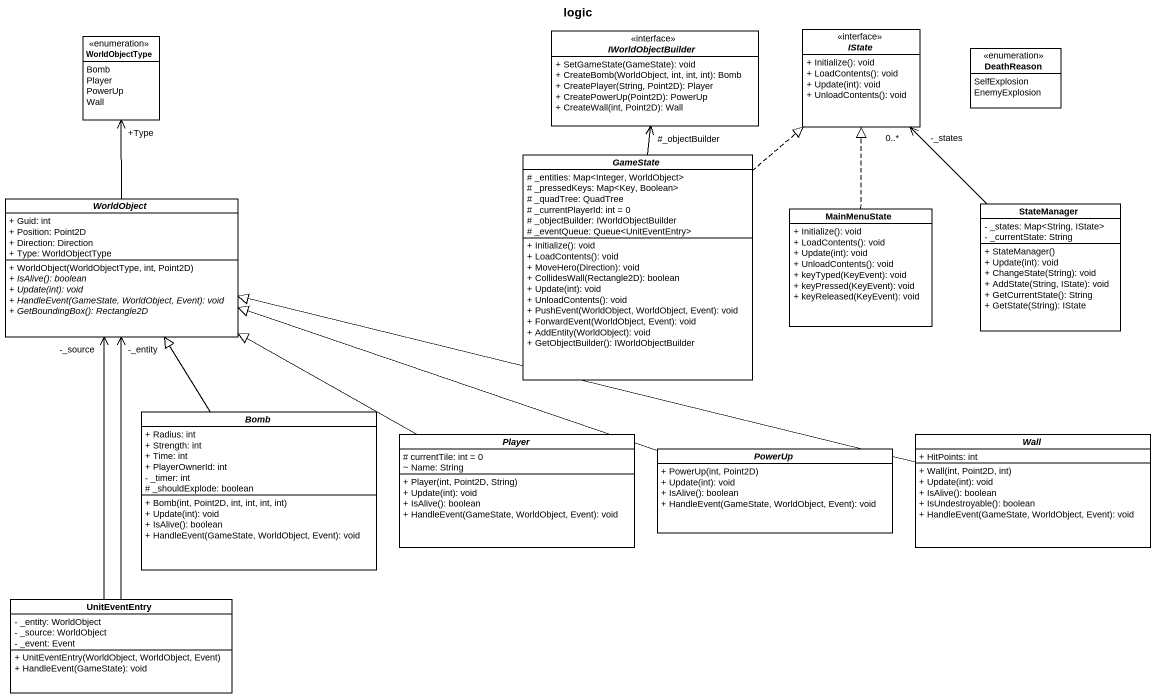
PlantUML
@startuml
title logic
hide circle
hide empty members
skinparam classAttributeIconSize 0
enum WorldObjectType {
  Bomb
  Player
  PowerUp
  Wall
}
interface IWorldObjectBuilder <<interface>> {
  + SetGameState(GameState): void
  + CreateBomb(WorldObject, int, int, int): Bomb
  + CreatePlayer(String, Point2D): Player
  + CreatePowerUp(Point2D): PowerUp
  + CreateWall(int, Point2D): Wall
}
interface IState <<interface>> {
  + Initialize(): void
  + LoadContents(): void
  + Update(int): void
  + UnloadContents(): void
}
enum DeathReason {
  SelfExplosion
  EnemyExplosion
}
abstract class GameState {
  # _entities: Map<Integer, WorldObject>
  # _pressedKeys: Map<Key, Boolean>
  # _quadTree: QuadTree
  # _currentPlayerId: int = 0
  # _objectBuilder: IWorldObjectBuilder
  # _eventQueue: Queue<UnitEventEntry>
  + Initialize(): void
  + LoadContents(): void
  + MoveHero(Direction): void
  + CollidesWall(Rectangle2D): boolean
  + Update(int): void
  + UnloadContents(): void
  + PushEvent(WorldObject, WorldObject, Event): void
  + ForwardEvent(WorldObject, Event): void
  + AddEntity(WorldObject): void
  + GetObjectBuilder(): IWorldObjectBuilder
}
abstract class WorldObject {
  + Guid: int
  + Position: Point2D
  + Direction: Direction
  + Type: WorldObjectType
  + WorldObject(WorldObjectType, int, Point2D)
  {abstract} + IsAlive(): boolean
  {abstract} + Update(int): void
  {abstract} + HandleEvent(GameState, WorldObject, Event): void
  {abstract} + GetBoundingBox(): Rectangle2D
}
class MainMenuState {
  + Initialize(): void
  + LoadContents(): void
  + Update(int): void
  + UnloadContents(): void
  + keyTyped(KeyEvent): void
  + keyPressed(KeyEvent): void
  + keyReleased(KeyEvent): void
}
class StateManager {
  - _states: Map<String, IState>
  - _currentState: String
  + StateManager()
  + Update(int): void
  + ChangeState(String): void
  + AddState(String, IState): void
  + GetCurrentState(): String
  + GetState(String): IState
}
abstract class Bomb {
  + Radius: int
  + Strength: int
  + Time: int
  + PlayerOwnerId: int
  - _timer: int
  # _shouldExplode: boolean
  + Bomb(int, Point2D, int, int, int, int)
  + Update(int): void
  + IsAlive(): boolean
  + HandleEvent(GameState, WorldObject, Event): void
}
abstract class Player {
  # currentTile: int = 0
  ~ Name: String
  + Player(int, Point2D, String)
  + Update(int): void
  + IsAlive(): boolean
  + HandleEvent(GameState, WorldObject, Event): void
}
abstract class PowerUp {
  + PowerUp(int, Point2D)
  + Update(int): void
  + IsAlive(): boolean
  + HandleEvent(GameState, WorldObject, Event): void
}
abstract class Wall {
  + HitPoints: int
  + Wall(int, Point2D, int)
  + Update(int): void
  + IsAlive(): boolean
  + IsUndestroyable(): boolean
  + HandleEvent(GameState, WorldObject, Event): void
}
class UnitEventEntry {
  - _entity: WorldObject
  - _source: WorldObject
  - _event: Event
  + UnitEventEntry(WorldObject, WorldObject, Event)
  + HandleEvent(GameState): void
}
GameState -up-> "#_objectBuilder" IWorldObjectBuilder
GameState .up.|> IState
WorldObject -up-> "+Type" WorldObjectType
MainMenuState .up.|> IState
StateManager -up-> "-_states\n0..*" IState
Bomb -up-|> WorldObject
Player -left-|> WorldObject
PowerUp -left-|> WorldObject
Wall -left-|> WorldObject
UnitEventEntry -up-> "-_entity" WorldObject
UnitEventEntry -up-> "-_source" WorldObject
@enduml
